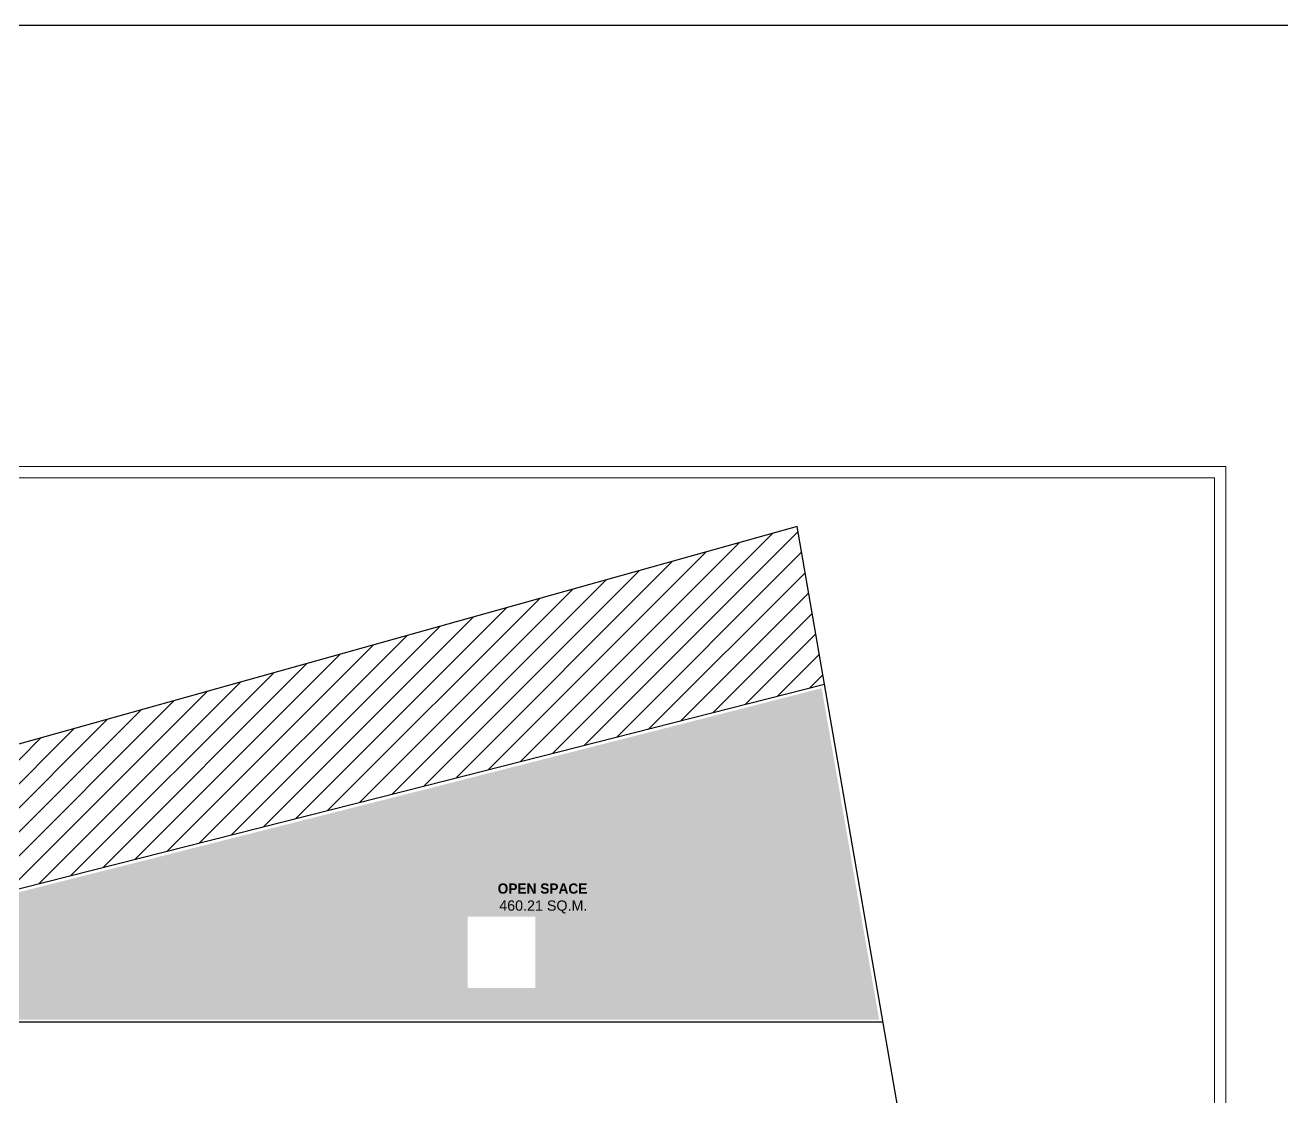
# Model space of a CAD drawing. Header units: feet. Extents: x 1354 to 2117, y 994 to 1430.
# Drawn here: x 1572.5 to 1628.1, y 1382.7 to 1430.1 of the extents above; entities that cross this region are included whole.
import ezdxf

# ---------------------------------------------------------------- set-up
doc = ezdxf.new("R2010")
doc.units = ezdxf.units.FT
for name, color, linetype, lineweight in [('DIAMENTION', 6, 'Continuous', 13), ('H', 253, 'Continuous', 5), ('tex', 7, 'Continuous', 15)]:
    doc.layers.add(name, color=color, linetype=linetype, lineweight=lineweight)
doc.layers.add('TEXT 1 RDH', color=3, linetype='Continuous')
doc.styles.get("Standard").update_dxf_attribs({"font": 'arial.ttf'})

msp = doc.modelspace()

# ---------------------------------------------------------------- hatches: boundary and pattern name
at = {"layer": 'H', "lineweight": 9}
h = msp.add_hatch(dxfattribs=at)
h.set_pattern_fill('ANSI31', color=256, scale=6)
h.set_pattern_definition([(45, (1288.4017, 13616.8037), (-0.530330086, 0.530330086), [])])
h.paths.add_polyline_path([(1566.8645, 1396.7725), (1538.2639, 1388.9012), (1537.9622, 1383.4213), (1546.0199, 1385.2656), (1567.9656, 1390.7887), (1590.2651, 1396.4304), (1607.8917, 1400.9269), (1606.6819, 1407.9011)])
h.paths.add_polyline_path([(1528.0747, 1386.097), (1527.8633, 1381.1098), (1537.9622, 1383.4213), (1538.2639, 1388.9012)])
h.paths.add_polyline_path([(1511.0985, 1381.4249), (1510.7627, 1377.1958), (1527.8633, 1381.1098), (1528.0747, 1386.097)])
h.paths.add_polyline_path([(1568.3654, 1392.8608), (1568.9361, 1393.5843), (1566.5634, 1391.4816)], flags=16)
h.paths.add_polyline_path([(1542.5303, 1385.094), (1562.7935, 1390.4852), (1561.4961, 1394.92), (1541.2329, 1388.9919)], flags=16)
at = {"layer": 'TEXT 1 RDH'}
h = msp.add_hatch(dxfattribs=at)
h.set_pattern_fill('GRASS', color=256, scale=0.5)
h.set_pattern_definition([(90, (-5750.31977, 18685.98324), (-0.3535533905, 0.3535533905), [0.09375, -0.613356781]), (45, (-5750.31977, 18685.98324), (-0.35355339, 0.35355339), [0.09375, -0.40625]), (135, (-5750.31977, 18685.98324), (-0.35355339, -0.35355339), [0.09375, -0.40625])])
h.paths.add_polyline_path([(1610.3158, 1386.0747), (1607.7716, 1400.7414), (1590.3021, 1396.285), (1568.0023, 1390.6433), (1549.8494, 1386.0747)])
h.paths.add_polyline_path([(1595.0979, 1390.6247), (1595.0979, 1387.4747), (1594.9479, 1387.4747), (1593.7479, 1387.4747), (1593.4479, 1387.4747), (1592.2479, 1387.4747), (1592.0979, 1387.4747), (1592.0979, 1390.6247)], flags=16)
h.paths.add_polyline_path([(1594.9479, 1390.4747), (1594.9479, 1387.7747), (1593.7479, 1387.7747), (1593.7479, 1387.4747), (1593.4479, 1387.4747), (1593.4479, 1387.7747), (1592.2479, 1387.7747), (1592.2479, 1390.4747)], flags=0)
h.paths.add_polyline_path([(1594.3479, 1387.7747), (1594.4716, 1388.0294), (1594.3479, 1388.0019)], flags=0)
h.paths.add_polyline_path([(1593.1881, 1386.6583), (1593.1881, 1387.329), (1592.5405, 1387.329), (1592.5405, 1386.6583)], flags=24)
h.paths.add_polyline_path([(1591.1769, 1390.9492), (1596.661, 1390.9492), (1596.661, 1393.4722), (1591.1769, 1393.4722)], flags=24)

# ---------------------------------------------------------------- linework, layer by layer
at = {"color": 7, "lineweight": 30}
for p, q in [((1590.2651, 1396.4304), (1607.8917, 1400.9269)), ((1615.8171, 1355.2384), (1607.8917, 1400.9269)), ((1567.9656, 1390.7887), (1590.2651, 1396.4304)), ((1567.9656, 1390.7887), (1590.2651, 1396.4304))]:
    msp.add_line(p, q, dxfattribs=at)
msp.add_lwpolyline([(1354.3755, 1430.0991), (2116.8312, 1430.0991), (2116.8312, 1265.6921), (1354.3755, 1265.6921)], close=True)
at = {"color": 7, "lineweight": 20}
for points in [[(1503.5811, 1410.5621), (1625.6604, 1410.5621), (1625.6604, 1293.4678), (1503.5811, 1293.4678)], [(1504.0811, 1410.0621), (1625.1604, 1410.0621), (1625.1604, 1293.9678), (1504.0811, 1293.9678)]]:
    msp.add_lwpolyline(points, close=True, dxfattribs=at)
at = {"color": 7, "lineweight": 30}
msp.add_lwpolyline([(1607.8917, 1400.9269), (1606.6819, 1407.9011), (1566.8645, 1396.7725), (1528.0747, 1386.097), (1511.0985, 1381.4249), (1510.7627, 1377.1958)], dxfattribs=at)
at = {"layer": 'DIAMENTION', "color": 3, "lineweight": 25}
msp.add_line((1548.8375, 1385.9747), (1610.4854, 1385.9747), dxfattribs=at)

# ---------------------------------------------------------------- texts
at = {"layer": 'tex', "insert": (1597.3981, 1390.7703), "char_height": 0.452832, "width": 8.072467, "attachment_point": 9}
msp.add_mtext('{\\fCentury Gothic|b1|i0|c0|p34;}\\P{\\fCentury Gothic|b1|i0|c0|p34;OPEN SPACE}\\P460.21 SQ.M.', dxfattribs=at)

doc.saveas('drawing.dxf')
